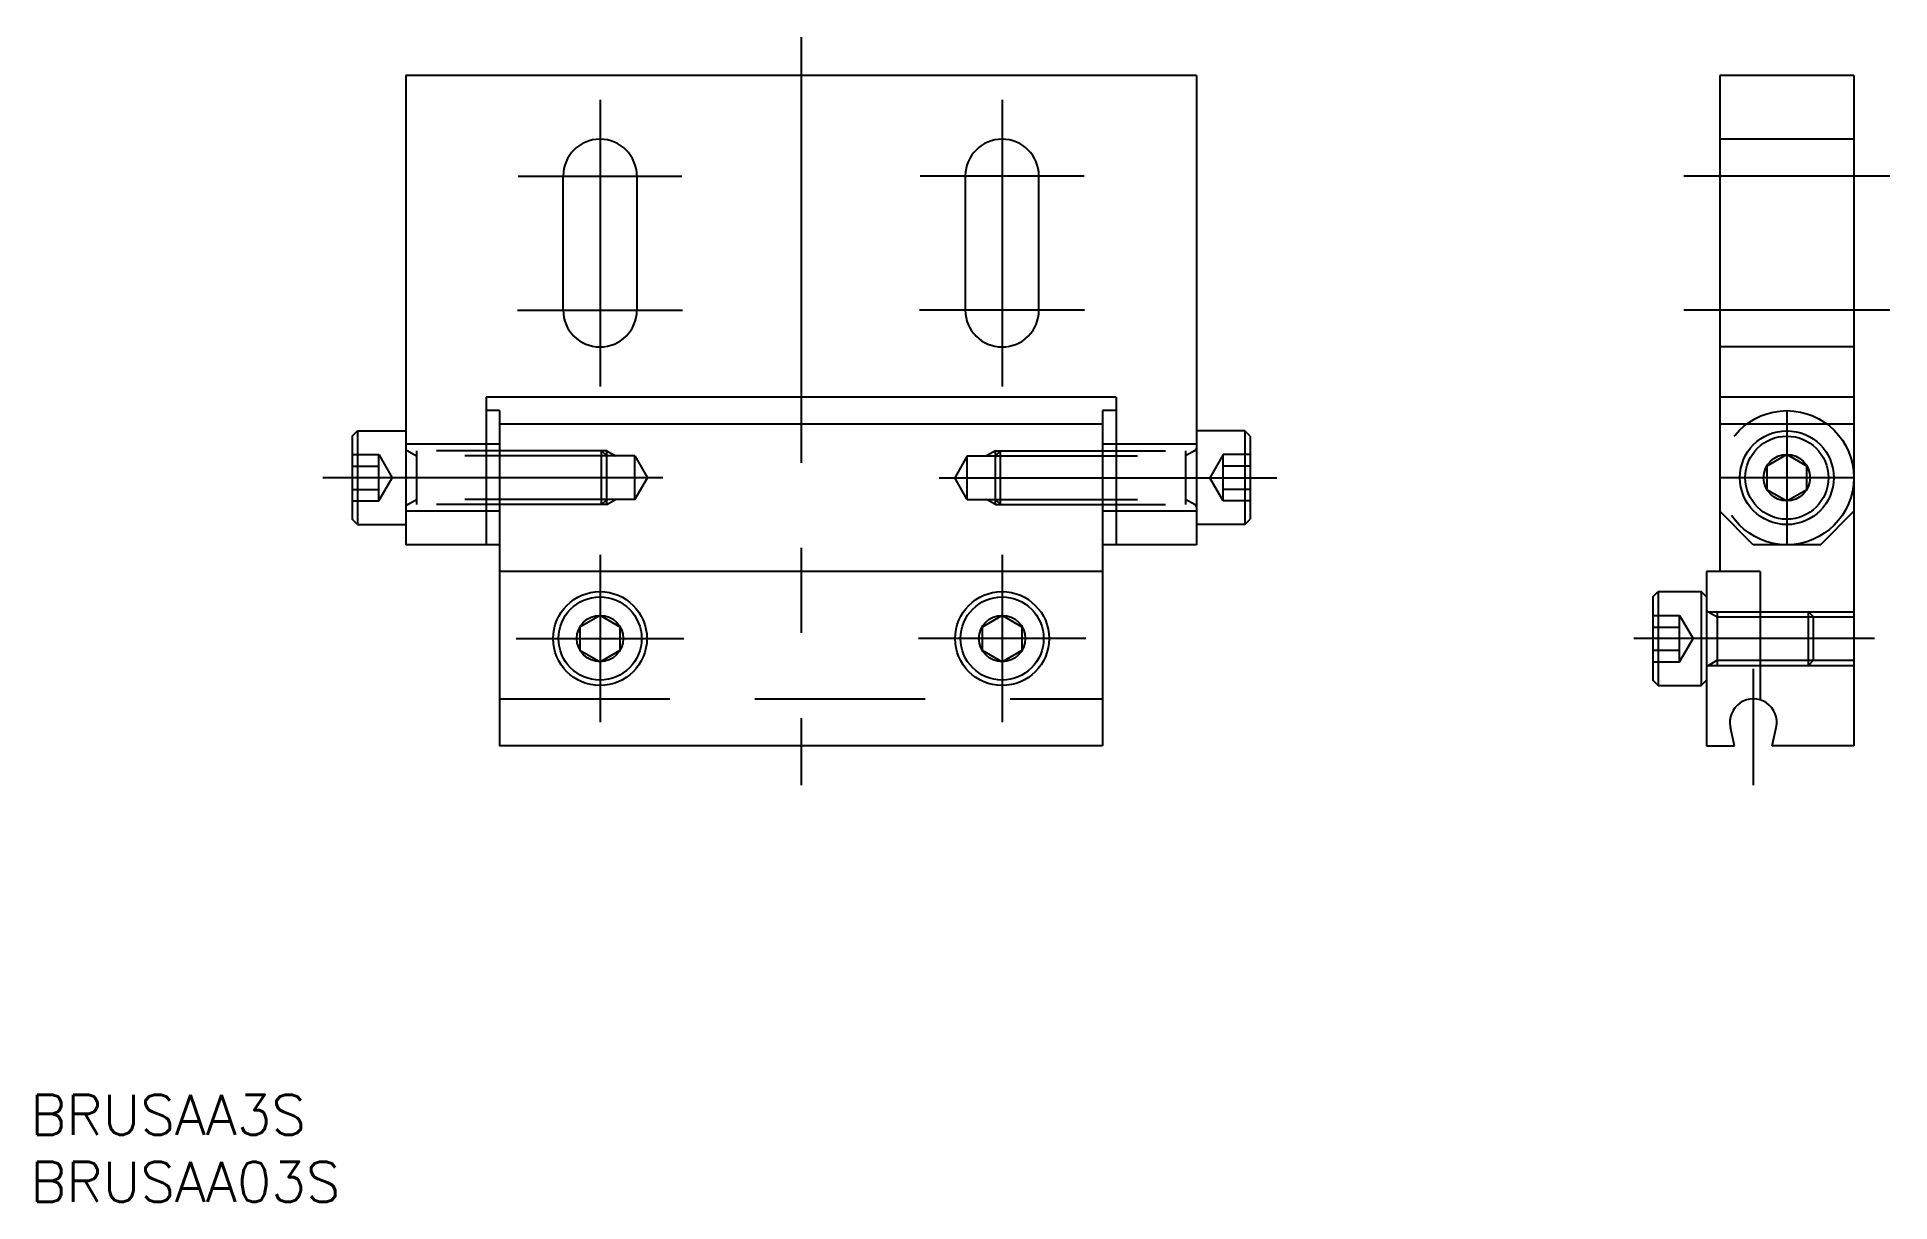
# Model space of a CAD drawing. Extents: x 1 to 139, y 0 to 87.
import ezdxf

# ---------------------------------------------------------------- set-up
doc = ezdxf.new("R2010")
doc.units = 0
doc.linetypes.add('CENTER', pattern=[50.8, 31.75, -6.35, 6.35, -6.35])
doc.linetypes.add('DASHED', pattern=[19.05, 12.7, -6.35])
doc.layers.get('0').update_dxf_attribs({"linetype": 'CONTINUOUS'})
doc.layers.add('CENTER', color=1, linetype='CENTER')
doc.styles.get("Standard").update_dxf_attribs({"font": 'txt.shx', "height": 3, "bigfont": 'bigfont.shx'})

# ---------------------------------------------------------------- blocks, each defined once
blk = doc.blocks.new('*U18')
at = {"color": 7, "linetype": 'CONTINUOUS'}
blk.add_text('BRUSAA3S', height=3, dxfattribs=at).set_placement((0, 5))
blk = doc.blocks.new('*U19')
at = {"color": 7, "linetype": 'CONTINUOUS'}
blk.add_text('BRUSAA03S', height=3, dxfattribs=at).set_placement((0, 0))

msp = doc.modelspace()

# ---------------------------------------------------------------- linework, layer by layer
at = {"color": 7, "linetype": 'CONTINUOUS'}
for p, q in [((28.02, 84.03), (28.02, 49.03)), ((87.02, 84.03), (28.02, 84.03)), ((87.02, 84.03), (87.02, 49.03)), ((136.07, 84.03), (126.07, 84.03)), ((126.07, 84.03), (126.07, 47.03)), ((136.07, 84.03), (136.07, 34.03)), ((39.77, 66.53), (39.77, 76.53)), ((45.27, 76.53), (45.27, 66.53)), ((69.77, 76.53), (69.77, 66.53)), ((75.27, 66.53), (75.27, 76.53)), ((34.02, 60.03), (34.02, 49.03)), ((81.02, 60.03), (34.02, 60.03)), ((81.02, 60.03), (81.02, 49.03)), ((35.02, 59.03), (34.02, 59.03)), ((35.02, 59.03), (35.02, 34.03)), ((80.02, 59.03), (80.02, 34.03)), ((81.02, 59.03), (80.02, 59.03)), ((24.02, 57.13), (24.42, 57.53)), ((24.02, 57.13), (24.02, 50.93)), ((24.42, 57.53), (24.42, 50.53)), ((24.42, 57.53), (28.02, 57.53)), ((80.02, 58.03), (35.02, 58.03)), ((90.62, 57.53), (87.02, 57.53)), ((90.62, 57.53), (90.62, 50.53)), ((91.02, 57.13), (90.62, 57.53)), ((91.02, 57.13), (91.02, 50.93)), ((131.07, 55.76), (129.57, 54.89)), ((132.57, 54.89), (131.07, 55.76)), ((129.57, 54.89), (129.57, 53.16)), ((132.57, 53.16), (132.57, 54.89)), ((129.57, 53.16), (131.07, 52.3)), ((131.07, 52.3), (132.57, 53.16)), ((34.02, 51.53), (28.02, 51.53)), ((87.02, 51.53), (81.02, 51.53)), ((128.57, 49.03), (126.07, 51.53)), ((133.57, 49.03), (136.07, 51.53)), ((24.42, 50.53), (24.02, 50.93)), ((24.42, 50.53), (28.02, 50.53)), ((90.62, 50.53), (87.02, 50.53)), ((90.62, 50.53), (91.02, 50.93)), ((35.02, 49.03), (28.02, 49.03)), ((87.02, 49.03), (80.02, 49.03)), ((133.57, 49.03), (128.57, 49.03)), ((80.02, 47.03), (35.02, 47.03)), ((129.07, 47.03), (125.07, 47.03)), ((125.07, 47.03), (125.07, 34.03)), ((129.07, 47.03), (129.07, 37.45)), ((121.07, 45.13), (121.47, 45.53)), ((121.07, 45.13), (121.07, 38.93)), ((121.47, 45.53), (121.47, 38.53)), ((121.47, 45.53), (124.67, 45.53)), ((125.07, 45.13), (124.67, 45.53)), ((124.67, 45.53), (124.67, 38.53)), ((42.52, 43.76), (41.02, 42.89)), ((41.02, 42.89), (41.02, 41.16)), ((44.02, 42.89), (42.52, 43.76)), ((44.02, 41.16), (44.02, 42.89)), ((72.52, 43.76), (71.02, 42.89)), ((71.02, 42.89), (71.02, 41.16)), ((74.02, 42.89), (72.52, 43.76)), ((74.02, 41.16), (74.02, 42.89)), ((41.02, 41.16), (42.52, 40.3)), ((42.52, 40.3), (44.02, 41.16)), ((71.02, 41.16), (72.52, 40.3)), ((72.52, 40.3), (74.02, 41.16)), ((121.47, 38.53), (121.07, 38.93)), ((124.67, 38.53), (125.07, 38.93)), ((121.47, 38.53), (124.67, 38.53)), ((127.17, 34.03), (126.86, 35.39)), ((129.97, 34.03), (130.28, 35.39)), ((80.02, 34.03), (35.02, 34.03)), ((125.07, 34.03), (127.17, 34.03)), ((136.07, 34.03), (129.97, 34.03))]:
    msp.add_line(p, q, dxfattribs=at)
at = {"color": 3, "linetype": 'DASHED'}
for p, q in [((136.07, 79.28), (126.07, 79.28)), ((136.07, 63.78), (126.07, 63.78)), ((136.07, 60.03), (126.07, 60.03)), ((136.07, 58.03), (126.07, 58.03)), ((24.02, 55.76), (26.02, 55.76)), ((26.02, 55.76), (27.02, 54.03)), ((26.02, 52.3), (26.02, 55.76)), ((35.02, 56.53), (28.02, 56.53)), ((28.12, 56.05), (28.82, 55.65)), ((43.02, 56.03), (28.22, 56.03)), ((28.82, 56.03), (28.82, 52.03)), ((45.12, 55.65), (28.82, 55.65)), ((42.64, 52.03), (42.64, 56.03)), ((43.02, 55.65), (42.64, 56.03)), ((43.02, 52.03), (43.02, 56.03)), ((43.02, 56.03), (43.67, 55.65)), ((45.12, 52.41), (45.12, 55.65)), ((45.12, 55.65), (46.05, 54.03)), ((69.92, 55.65), (68.98, 54.03)), ((69.92, 52.41), (69.92, 55.65)), ((69.92, 55.65), (86.21, 55.65)), ((72.02, 56.03), (71.36, 55.65)), ((72.02, 52.03), (72.02, 56.03)), ((72.02, 56.03), (86.82, 56.03)), ((72.02, 55.65), (72.39, 56.03)), ((72.39, 52.03), (72.39, 56.03)), ((87.02, 56.53), (80.02, 56.53)), ((86.92, 56.05), (86.21, 55.65)), ((86.21, 56.03), (86.21, 52.03)), ((89.02, 55.76), (88.02, 54.03)), ((91.02, 55.76), (89.02, 55.76)), ((89.02, 52.3), (89.02, 55.76)), ((24.02, 54.89), (26.02, 54.89)), ((26.02, 52.3), (27.02, 54.03)), ((45.12, 52.41), (46.05, 54.03)), ((69.92, 52.41), (68.98, 54.03)), ((89.02, 52.3), (88.02, 54.03)), ((91.02, 54.89), (89.02, 54.89)), ((24.02, 53.16), (26.02, 53.16)), ((91.02, 53.16), (89.02, 53.16)), ((24.02, 52.3), (26.02, 52.3)), ((28.12, 52), (28.82, 52.41)), ((43.02, 52.03), (28.22, 52.03)), ((45.12, 52.41), (28.82, 52.41)), ((35.02, 51.53), (34.02, 51.53)), ((42.64, 52.03), (43.02, 52.41)), ((43.02, 52.03), (43.67, 52.41)), ((69.92, 52.41), (86.21, 52.41)), ((72.02, 52.03), (71.36, 52.41)), ((72.39, 52.03), (72.02, 52.41)), ((72.02, 52.03), (86.82, 52.03)), ((81.02, 51.53), (80.02, 51.53)), ((86.92, 52), (86.21, 52.41)), ((91.02, 52.3), (89.02, 52.3)), ((121.07, 43.76), (123.07, 43.76)), ((121.07, 42.89), (123.07, 42.89)), ((123.07, 43.76), (124.07, 42.03)), ((123.07, 40.3), (123.07, 43.76)), ((125.17, 44.05), (125.87, 43.65)), ((125.27, 44.03), (136.07, 44.03)), ((125.87, 44.03), (125.87, 40.03)), ((125.87, 43.65), (136.07, 43.65)), ((132.69, 40.03), (132.69, 44.03)), ((133.07, 43.65), (132.69, 44.03)), ((133.07, 40.41), (133.07, 43.65)), ((123.07, 40.3), (124.07, 42.03)), ((121.07, 41.16), (123.07, 41.16)), ((121.07, 40.3), (123.07, 40.3)), ((125.17, 40), (125.87, 40.41)), ((125.87, 40.41), (136.07, 40.41)), ((132.69, 40.03), (133.07, 40.41)), ((125.27, 40.03), (136.07, 40.03)), ((35.02, 37.53), (80.02, 37.53))]:
    msp.add_line(p, q, dxfattribs=at)
msp.add_circle((131.07, 54.03), 5, dxfattribs=at)
at = {"color": 7, "linetype": 'CONTINUOUS'}
for centre, radius in [((131.07, 54.03), 3.5), ((131.07, 54.03), 3.1), ((131.07, 54.03), 1.73), ((42.52, 42.03), 3.5), ((42.52, 42.03), 3.1), ((72.52, 42.03), 3.5), ((72.52, 42.03), 3.1), ((42.52, 42.03), 1.73), ((72.52, 42.03), 1.73)]:
    msp.add_circle(centre, radius, dxfattribs=at)
for centre, radius, start, end in [((42.52, 76.53), 2.75, 0, 180), ((72.52, 76.53), 2.75, 0, 180), ((42.52, 66.53), 2.75, 180, 0), ((72.52, 66.53), 2.75, 180, 0), ((128.57, 35.78), 1.75, 347.3196, 192.6804)]:
    msp.add_arc(centre, radius, start, end, dxfattribs=at)
at = {"color": 3, "linetype": 'DASHED'}
for centre, start, end in [((28.22, 56.23), 180, 270), ((86.82, 56.23), 270, 0), ((28.22, 51.83), 90, 180), ((86.82, 51.83), 0, 90), ((125.27, 44.23), 180, 270), ((125.27, 39.83), 90, 180)]:
    msp.add_arc(centre, 0.2, start, end, dxfattribs=at)
at = {"layer": 'CENTER', "color": 1, "linetype": 'CENTER'}
for p, q in [((57.52, 86.9), (57.52, 31.08)), ((42.52, 82.23), (42.52, 60.82)), ((72.52, 82.23), (72.52, 60.82)), ((36.4, 76.53), (48.63, 76.53)), ((78.63, 76.53), (66.4, 76.53)), ((138.76, 76.53), (123.38, 76.53)), ((36.36, 66.53), (48.67, 66.53)), ((78.67, 66.53), (66.36, 66.53)), ((138.76, 66.53), (123.38, 66.53)), ((131.07, 59.07), (131.07, 48.98)), ((47.21, 54.03), (21.84, 54.03)), ((67.82, 54.03), (93.02, 54.03)), ((136.11, 54.03), (126.03, 54.03)), ((42.52, 48.27), (42.52, 35.78)), ((72.52, 48.27), (72.52, 35.78)), ((36.27, 42.03), (48.76, 42.03)), ((78.76, 42.03), (66.27, 42.03)), ((137.61, 42.03), (119.66, 42.03)), ((128.57, 39.76), (128.57, 31.08))]:
    msp.add_line(p, q, dxfattribs=at)

# ---------------------------------------------------------------- block references
at = {"color": 7, "linetype": 'CONTINUOUS'}
for name in ['*U18', '*U19']:
    msp.add_blockref(name, (0, 0), dxfattribs=at)

doc.saveas('drawing.dxf')
